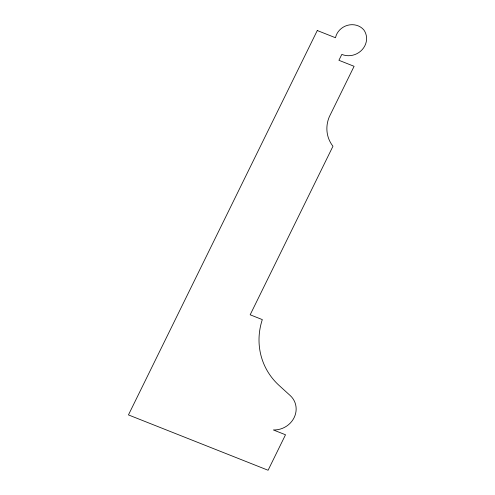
<?xml version="1.0" encoding="UTF-8"?>
<svg xmlns="http://www.w3.org/2000/svg" width="495" height="495" viewBox="0 0 495 495"><rect width="100%" height="100%" fill="white"/><g stroke="black" fill="none" stroke-linecap="round" stroke-linejoin="round"><path stroke-width="0.74" d="M317.283 30.529L128.453 414.915L268.086 470.25L285.516 434.771L273.376 429.957A21.099 19.478 -24.3 0 0 294.129 417.625A21.099 19.478 -24.3 0 0 290.212 395.555L279.106 385.45A71.28 65.81 -24.3 0 1 262.313 319.597L250.167 314.789L332.962 146.248A32.998 30.467 -24.3 0 1 329.354 116.684L354.098 66.311L338.92 60.297L341.822 54.388A17.276 15.951 -24.3 0 0 362.241 49.599A17.276 15.951 -24.3 0 0 363.825 29.898A16.18 14.937 -24.3 0 0 347.539 25.313A16.18 14.937 -24.3 0 0 335.492 37.744L317.283 30.529"/></g></svg>
